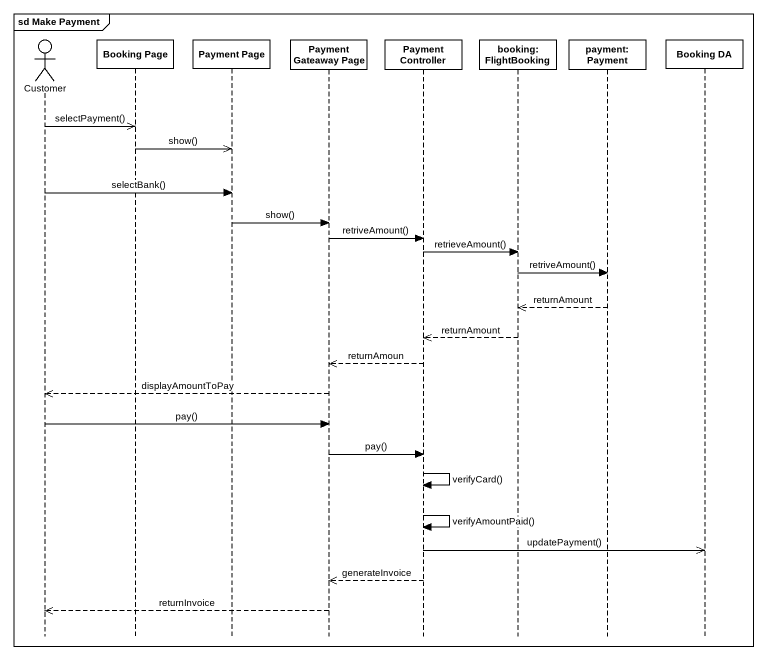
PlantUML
@startuml
mainframe sd Make Payment
hide footbox
actor Customer
participant "Booking Page" as Booking_Page
participant "Payment Page" as Payment_Page
participant "Payment Gateaway Page" as Payment_Gateaway_Page
participant "Payment Controller" as Payment_Controller
participant "booking: FlightBooking" as booking_FlightBooking
participant "payment: Payment" as payment_Payment
participant "Booking DA" as Booking_DA

Customer ->> Booking_Page : selectPayment()
Booking_Page ->> Payment_Page : show()
Customer -> Payment_Page : selectBank()
Payment_Page -> Payment_Gateaway_Page : show()
Payment_Gateaway_Page -> Payment_Controller : retriveAmount()
Payment_Controller -> booking_FlightBooking : retrieveAmount()
booking_FlightBooking -> payment_Payment : retriveAmount()
payment_Payment -->> booking_FlightBooking : returnAmount
booking_FlightBooking -->> Payment_Controller : returnAmount
Payment_Controller -->> Payment_Gateaway_Page : returnAmoun
Payment_Gateaway_Page -->> Customer : displayAmountToPay
Customer -> Payment_Gateaway_Page : pay()
Payment_Gateaway_Page -> Payment_Controller : pay()
Payment_Controller -> Payment_Controller : verifyCard()
Payment_Controller -> Payment_Controller : verifyAmountPaid()
Payment_Controller ->> Booking_DA : updatePayment()
Payment_Controller -->> Payment_Gateaway_Page : generateInvoice
Payment_Gateaway_Page -->> Customer : returnInvoice
@enduml
